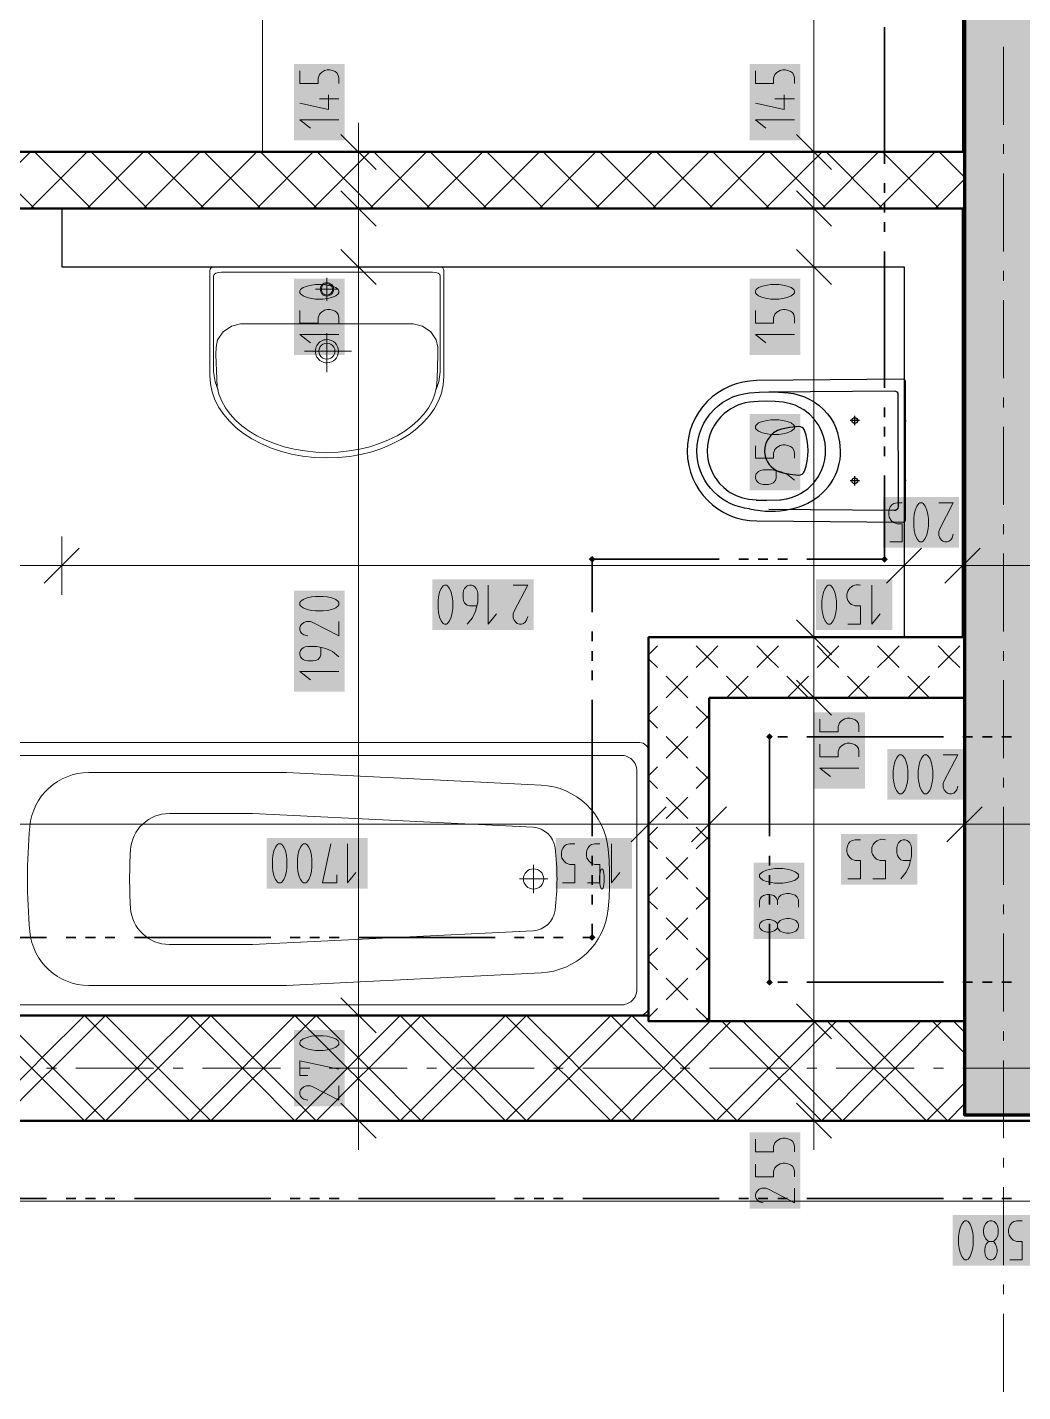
# Model space of a CAD drawing. Header units: millimetres. Extents: x 0 to 594, y 0 to 420.
# Drawn here: x 325.2 to 351.37, y 236.57 to 272.45 of the extents above; entities that cross this region are included whole.
import ezdxf

# ---------------------------------------------------------------- set-up
doc = ezdxf.new("R2010")
doc.units = ezdxf.units.MM
doc.header["$LTSCALE"] = 8
for name, color, linetype in [('PDF_Instalacni prizdivka do 1m', 7, 'Continuous'), ('PDF_Koty delkove', 7, 'Continuous'), ('PDF_Kuchyne', 7, 'Continuous'), ('PDF_Osy hlavni', 7, 'Continuous'), ('PDF_Pozarni useky', 7, 'Continuous'), ('PDF_Pricky CP', 7, 'Continuous'), ('PDF_Pricky zdene', 7, 'Continuous'), ('PDF_Sanita', 7, 'Continuous'), ('PDF_Steny akusticke', 7, 'Continuous'), ('PDF_Steny obvodove nosne', 7, 'Continuous')]:
    doc.layers.add(name, color=color, linetype=linetype)

msp = doc.modelspace()

# ---------------------------------------------------------------- linework, layer by layer
at = {"layer": 'PDF_Instalacni prizdivka do 1m', "lineweight": 25}
msp.add_lwpolyline([(349.786, 267.685), (326.109, 267.685), (326.109, 266.147), (348.249, 266.147), (348.249, 256.41), (349.786, 256.41), (349.786, 267.684)], close=True, dxfattribs=at)
at = {"layer": 'PDF_Koty delkove', "lineweight": 18}
for points in [[(345.88, 243.7), (345.88, 244.028), (345.88, 246.313), (345.88, 254.821), (345.88, 256.41), (345.88, 266.147), (345.88, 267.685), (345.88, 269.171), (345.88, 330.055), (345.88, 333.95)], [(332.37, 271.303), (332.37, 270.974), (332.848, 270.974), (332.848, 271.111), (332.882, 271.206), (332.934, 271.261), (333.019, 271.316), (333.086, 271.33), (333.155, 271.33), (333.224, 271.316), (333.291, 271.289), (333.343, 271.248), (333.378, 271.193), (333.395, 271.111), (333.395, 270.974)], [(344.342, 271.303), (344.342, 270.974), (344.82, 270.974), (344.82, 271.111), (344.855, 271.206), (344.906, 271.261), (344.991, 271.316), (345.059, 271.33), (345.128, 271.33), (345.196, 271.316), (345.264, 271.289), (345.315, 271.248), (345.35, 271.193), (345.367, 271.111)], [(345.367, 271.111), (345.367, 270.974)], [(333.121, 270.673), (333.121, 270.289), (332.37, 270.454)], [(333.395, 270.563), (332.882, 270.563)], [(345.094, 270.673), (345.094, 270.289), (344.342, 270.454)], [(345.367, 270.563), (344.855, 270.563)], [(333.395, 270.016), (332.37, 270.016), (332.643, 269.797)], [(333.907, 269.171), (333.907, 269.94)], [(345.367, 270.016), (344.342, 270.016), (344.615, 269.797)], [(334.369, 268.71), (333.446, 269.632)], [(346.341, 268.71), (345.419, 269.632)], [(334.676, 269.171), (333.907, 269.171), (333.139, 269.171)], [(333.907, 243.7), (333.907, 246.467), (333.907, 266.147), (333.907, 267.685), (333.907, 269.171)], [(346.649, 269.171), (345.88, 269.171), (345.111, 269.171)], [(334.369, 267.223), (333.446, 268.146)], [(346.341, 267.223), (345.419, 268.146)], [(334.676, 267.685), (333.907, 267.685), (333.139, 267.685)], [(346.649, 267.685), (345.88, 267.685), (345.111, 267.685)], [(334.369, 265.686), (333.446, 266.608)], [(346.341, 265.686), (345.419, 266.608)], [(334.676, 266.147), (333.907, 266.147), (333.139, 266.147)], [(346.649, 266.147), (345.88, 266.147), (345.111, 266.147)], [(332.984, 265.686), (332.779, 265.686), (332.677, 265.672), (332.558, 265.645), (332.455, 265.604), (332.386, 265.55), (332.37, 265.522), (332.37, 265.468), (332.386, 265.44), (332.455, 265.385), (332.558, 265.344), (332.677, 265.316), (332.779, 265.303), (332.984, 265.303), (333.086, 265.316), (333.206, 265.344), (333.309, 265.385), (333.378, 265.44)], [(333.378, 265.44), (333.395, 265.468), (333.395, 265.522), (333.378, 265.55), (333.309, 265.604), (333.206, 265.645), (333.086, 265.672), (332.984, 265.686)], [(332.37, 265.002), (332.37, 264.673), (332.848, 264.673), (332.848, 264.811), (332.882, 264.906), (332.934, 264.961), (333.019, 265.015), (333.086, 265.029), (333.155, 265.029), (333.224, 265.015), (333.291, 264.988), (333.343, 264.947), (333.378, 264.893), (333.395, 264.811), (333.395, 264.673)], [(344.342, 265.002), (344.342, 264.673), (344.82, 264.673), (344.82, 264.811), (344.855, 264.906), (344.906, 264.961), (344.991, 265.015)], [(344.991, 265.015), (345.059, 265.029), (345.128, 265.029), (345.196, 265.015), (345.264, 264.988), (345.315, 264.947), (345.35, 264.893), (345.367, 264.811), (345.367, 264.673)], [(333.395, 264.372), (332.37, 264.372), (332.643, 264.154)], [(345.367, 264.372), (344.342, 264.372), (344.615, 264.154)], [(344.342, 261.443), (344.342, 261.115), (344.82, 261.115), (344.82, 261.252), (344.855, 261.347), (344.906, 261.402), (344.991, 261.456), (345.059, 261.47), (345.128, 261.47), (345.196, 261.456), (345.264, 261.429), (345.315, 261.388), (345.35, 261.334), (345.367, 261.252), (345.367, 261.115)], [(345.367, 260.54), (345.196, 260.677), (345.025, 260.759), (344.786, 260.813), (344.546, 260.813), (344.479, 260.799), (344.427, 260.772), (344.394, 260.745), (344.359, 260.704), (344.342, 260.649), (344.342, 260.595), (344.359, 260.54), (344.394, 260.499), (344.427, 260.472), (344.479, 260.444), (344.546, 260.43), (344.684, 260.43), (344.751, 260.444)], [(344.751, 260.444), (344.82, 260.472), (344.871, 260.54), (344.889, 260.595), (344.889, 260.786)], [(347.874, 258.918), (348.203, 258.918), (348.203, 259.396), (348.065, 259.396), (347.97, 259.431), (347.915, 259.482), (347.861, 259.567), (347.847, 259.635), (347.847, 259.703), (347.861, 259.772), (347.888, 259.84), (347.929, 259.891), (347.983, 259.926), (348.065, 259.943), (348.203, 259.943)], [(349.161, 259.943), (349.545, 259.943), (349.188, 259.26), (349.161, 259.191), (349.161, 259.088), (349.188, 259.021), (349.229, 258.969), (349.27, 258.935)], [(326.109, 259.061), (326.109, 258.293), (326.109, 257.524)], [(348.249, 259.061), (348.249, 258.293), (348.249, 257.524)], [(349.27, 258.935), (349.325, 258.918), (349.38, 258.918), (349.435, 258.935), (349.476, 258.969), (349.517, 259.021), (349.545, 259.122)], [(349.786, 259.061), (349.786, 258.293), (349.786, 257.524)], [(326.57, 258.754), (325.648, 257.831)], [(348.71, 258.754), (347.787, 257.831)], [(350.247, 258.754), (349.325, 257.831)], [(388.07, 258.293), (386.942, 258.293), (382.066, 258.293), (375.616, 258.293), (353.579, 258.293), (351.887, 258.293), (349.786, 258.293), (348.249, 258.293), (326.109, 258.293), (314.783, 258.293), (313.655, 258.293)], [(336.823, 257.233), (336.768, 257.25), (336.726, 257.284), (336.699, 257.319), (336.672, 257.369), (336.658, 257.438), (336.658, 257.574), (336.672, 257.643), (336.699, 257.694), (336.726, 257.728), (336.768, 257.763), (336.823, 257.78), (336.877, 257.78), (336.932, 257.763), (336.973, 257.728), (337, 257.694), (337.028, 257.643), (337.042, 257.574), (337.042, 257.335), (336.987, 257.096), (336.905, 256.925), (336.768, 256.755)], [(337.315, 257.78), (337.315, 256.755), (337.534, 257.028)], [(337.972, 257.78), (338.356, 257.78), (338, 257.096), (337.972, 257.028), (337.972, 256.925), (338, 256.858), (338.041, 256.806), (338.082, 256.772), (338.137, 256.755), (338.191, 256.755), (338.246, 256.772), (338.287, 256.806), (338.328, 256.858), (338.356, 256.959)], [(347.404, 257.78), (347.404, 256.755), (347.622, 257.028)], [(332.984, 257.485), (332.779, 257.485), (332.677, 257.471), (332.558, 257.444), (332.455, 257.402), (332.386, 257.348), (332.37, 257.32), (332.37, 257.266)], [(332.37, 257.266), (332.386, 257.238), (332.455, 257.184), (332.558, 257.143), (332.677, 257.115), (332.779, 257.101), (332.984, 257.101), (333.086, 257.115), (333.206, 257.143), (333.309, 257.184), (333.378, 257.238), (333.395, 257.266), (333.395, 257.32), (333.378, 257.348), (333.309, 257.402), (333.206, 257.444), (333.086, 257.471), (332.984, 257.485)], [(337.014, 257.233), (336.823, 257.233)], [(346.341, 255.948), (345.419, 256.871)], [(333.395, 256.828), (333.395, 256.444), (332.711, 256.8), (332.643, 256.828), (332.54, 256.828), (332.472, 256.8), (332.421, 256.759), (332.386, 256.718), (332.37, 256.663), (332.37, 256.609), (332.386, 256.554), (332.421, 256.513), (332.472, 256.472), (332.574, 256.444)], [(333.395, 255.897), (333.224, 256.034), (333.053, 256.116), (332.814, 256.171), (332.574, 256.171), (332.506, 256.157), (332.455, 256.129), (332.421, 256.102), (332.386, 256.061), (332.37, 256.006), (332.37, 255.952), (332.386, 255.897), (332.421, 255.856), (332.455, 255.829), (332.506, 255.801), (332.574, 255.787), (332.711, 255.787), (332.779, 255.801), (332.848, 255.829), (332.899, 255.897), (332.916, 255.952), (332.916, 256.143)], [(346.649, 256.41), (345.88, 256.41), (345.111, 256.41)], [(333.395, 255.513), (332.37, 255.513), (332.643, 255.295)], [(346.341, 254.36), (345.419, 255.282)], [(346.649, 254.821), (345.88, 254.821), (345.111, 254.821)], [(346.04, 254.253), (346.04, 253.925), (346.518, 253.925), (346.518, 254.062), (346.553, 254.157), (346.604, 254.212), (346.689, 254.266), (346.757, 254.28), (346.825, 254.28), (346.894, 254.266), (346.962, 254.239), (347.013, 254.198), (347.048, 254.144), (347.065, 254.062), (347.065, 253.925)], [(346.04, 253.596), (346.04, 253.268), (346.518, 253.268), (346.518, 253.405), (346.553, 253.5), (346.604, 253.555), (346.689, 253.609), (346.757, 253.623), (346.825, 253.623), (346.894, 253.609), (346.962, 253.582), (347.013, 253.541), (347.048, 253.487), (347.065, 253.405), (347.065, 253.268)], [(347.966, 252.909), (347.966, 252.704), (347.98, 252.602), (348.007, 252.482), (348.048, 252.38), (348.103, 252.311), (348.131, 252.295), (348.185, 252.295), (348.213, 252.311), (348.267, 252.38), (348.308, 252.482), (348.336, 252.602), (348.35, 252.704), (348.35, 252.909), (348.336, 253.011), (348.308, 253.131), (348.267, 253.234), (348.213, 253.302), (348.185, 253.32), (348.131, 253.32), (348.103, 253.302), (348.048, 253.234), (348.007, 253.131), (347.98, 253.011), (347.966, 252.909)], [(349.28, 253.32), (349.664, 253.32), (349.307, 252.636), (349.28, 252.567), (349.28, 252.465), (349.307, 252.397), (349.349, 252.346), (349.39, 252.311), (349.445, 252.295), (349.499, 252.295), (349.554, 252.311), (349.595, 252.346), (349.636, 252.397), (349.664, 252.499)], [(347.065, 252.966), (346.04, 252.966), (346.313, 252.748)], [(341.535, 252.262), (341.535, 251.494), (341.535, 250.725)], [(343.124, 252.262), (343.124, 251.494), (343.124, 250.725)], [(349.837, 252.262), (349.837, 251.494), (349.837, 250.725)], [(341.996, 251.955), (341.074, 251.032)], [(343.585, 251.955), (342.662, 251.032)], [(350.299, 251.955), (349.376, 251.032)], [(386.942, 251.494), (382.215, 251.494), (377.615, 251.494), (377.04, 251.494), (360.19, 251.494), (358.601, 251.494), (351.887, 251.494), (349.837, 251.494), (343.124, 251.494), (341.535, 251.494), (324.11, 251.494), (314.783, 251.494)], [(331.645, 250.57), (331.645, 250.365), (331.659, 250.264), (331.686, 250.144), (331.727, 250.041), (331.781, 249.973), (331.809, 249.956), (331.864, 249.956), (331.891, 249.973), (331.946, 250.041), (331.987, 250.144), (332.015, 250.264), (332.029, 250.365), (332.029, 250.57), (332.015, 250.673), (331.987, 250.793), (331.946, 250.895), (331.891, 250.964), (331.864, 250.981)], [(331.864, 250.981), (331.809, 250.981), (331.781, 250.964), (331.727, 250.895), (331.686, 250.793), (331.659, 250.673), (331.645, 250.57)], [(333.343, 250.16), (333.343, 249.956), (332.959, 249.956), (333.178, 250.981)], [(333.616, 250.981), (333.616, 249.956), (333.835, 250.229)], [(339.271, 249.956), (339.599, 249.956), (339.599, 250.434), (339.462, 250.434), (339.367, 250.469), (339.312, 250.52), (339.258, 250.605), (339.244, 250.673), (339.244, 250.741), (339.258, 250.81), (339.285, 250.878), (339.326, 250.929)], [(339.326, 250.929), (339.38, 250.964), (339.462, 250.981), (339.599, 250.981)], [(339.928, 249.956), (340.256, 249.956), (340.256, 250.434), (340.119, 250.434), (340.024, 250.469), (339.969, 250.52), (339.915, 250.605), (339.901, 250.673), (339.901, 250.741), (339.915, 250.81), (339.942, 250.878), (339.983, 250.929), (340.037, 250.964), (340.119, 250.981), (340.256, 250.981)], [(340.558, 250.981), (340.558, 249.956), (340.776, 250.229)], [(346.773, 250.062), (347.101, 250.062), (347.101, 250.54), (346.964, 250.54), (346.869, 250.575), (346.814, 250.626), (346.76, 250.711), (346.746, 250.779), (346.746, 250.847), (346.76, 250.916), (346.787, 250.984), (346.828, 251.035), (346.882, 251.07), (346.964, 251.087), (347.101, 251.087)], [(348.415, 250.54), (348.224, 250.54), (348.169, 250.557), (348.128, 250.591), (348.101, 250.626), (348.074, 250.676), (348.06, 250.745), (348.06, 250.881), (348.074, 250.95), (348.101, 251.001), (348.128, 251.035), (348.169, 251.07), (348.224, 251.087), (348.278, 251.087), (348.333, 251.07), (348.374, 251.035), (348.401, 251.001), (348.429, 250.95), (348.443, 250.881), (348.443, 250.642), (348.388, 250.404), (348.306, 250.232), (348.169, 250.062)], [(345.062, 250.329), (344.857, 250.329), (344.756, 250.315), (344.636, 250.287), (344.534, 250.246), (344.465, 250.192), (344.448, 250.164), (344.448, 250.11), (344.465, 250.082), (344.534, 250.028), (344.636, 249.987), (344.756, 249.959), (344.857, 249.945), (345.062, 249.945), (345.165, 249.959), (345.285, 249.987), (345.387, 250.028), (345.456, 250.082), (345.473, 250.11), (345.473, 250.164), (345.456, 250.192), (345.387, 250.246)], [(345.387, 250.246), (345.285, 250.287), (345.165, 250.315), (345.062, 250.329)], [(344.448, 249.316), (344.448, 249.48), (344.465, 249.535), (344.5, 249.589), (344.551, 249.617), (344.652, 249.644), (344.721, 249.644), (344.824, 249.617), (344.892, 249.562), (344.926, 249.48), (344.926, 249.371)], [(345.473, 249.316), (345.473, 249.507), (345.439, 249.575), (345.387, 249.63), (345.302, 249.658), (345.234, 249.671), (345.165, 249.671), (345.08, 249.658), (345.012, 249.63), (344.961, 249.575), (344.926, 249.48)], [(344.448, 248.85), (344.465, 248.891), (344.516, 248.946), (344.585, 248.973), (344.652, 248.987), (344.721, 248.987), (344.79, 248.973), (344.857, 248.946), (344.909, 248.905), (344.926, 248.878)], [(344.926, 248.768), (344.909, 248.741), (344.857, 248.7), (344.79, 248.673), (344.721, 248.659), (344.652, 248.659), (344.585, 248.673), (344.516, 248.7), (344.465, 248.755), (344.448, 248.796), (344.448, 248.85)], [(334.369, 246.006), (333.446, 246.928)], [(334.676, 246.467), (333.907, 246.467), (333.139, 246.467)], [(346.341, 245.852), (345.419, 246.775)], [(346.649, 246.313), (345.88, 246.313), (345.111, 246.313)], [(332.984, 245.932), (332.779, 245.932), (332.677, 245.918), (332.558, 245.891), (332.455, 245.85), (332.386, 245.796), (332.37, 245.768), (332.37, 245.714), (332.386, 245.686), (332.455, 245.632), (332.558, 245.591), (332.677, 245.563), (332.779, 245.549), (332.984, 245.549), (333.086, 245.563), (333.206, 245.591), (333.309, 245.632), (333.378, 245.686)], [(333.378, 245.686), (333.395, 245.714), (333.395, 245.768), (333.378, 245.796), (333.309, 245.85), (333.206, 245.891), (333.086, 245.918), (332.984, 245.932)], [(332.574, 244.892), (332.37, 244.892), (332.37, 245.275), (333.395, 245.057)], [(333.395, 244.618), (333.395, 244.235), (332.711, 244.591), (332.643, 244.618), (332.54, 244.618), (332.472, 244.591), (332.421, 244.55), (332.386, 244.509), (332.37, 244.454), (332.37, 244.4), (332.386, 244.345), (332.421, 244.304), (332.472, 244.263), (332.574, 244.235)], [(334.369, 243.239), (333.446, 244.161)], [(346.341, 243.239), (345.419, 244.161)], [(334.676, 243.7), (333.907, 243.7), (333.139, 243.7)], [(333.907, 243.7), (333.907, 242.931)], [(346.649, 243.7), (345.88, 243.7), (345.111, 243.7)], [(345.88, 243.7), (345.88, 242.931)], [(344.342, 243.212), (344.342, 242.883), (344.82, 242.883), (344.82, 243.02), (344.855, 243.116), (344.906, 243.171), (344.991, 243.225), (345.059, 243.239), (345.128, 243.239), (345.196, 243.225), (345.264, 243.198), (345.315, 243.157), (345.35, 243.102), (345.367, 243.02), (345.367, 242.883)], [(344.342, 242.555), (344.342, 242.226), (344.82, 242.226), (344.82, 242.363), (344.855, 242.459), (344.906, 242.514), (344.991, 242.568), (345.059, 242.582), (345.128, 242.582)], [(345.128, 242.582), (345.196, 242.568), (345.264, 242.541), (345.315, 242.5), (345.35, 242.445), (345.367, 242.363), (345.367, 242.226)], [(345.367, 241.925), (345.367, 241.541), (344.684, 241.898), (344.615, 241.925), (344.513, 241.925), (344.445, 241.898), (344.394, 241.857), (344.359, 241.815), (344.342, 241.76), (344.342, 241.706), (344.359, 241.651), (344.394, 241.61), (344.445, 241.569), (344.546, 241.541)], [(544.944, 241.581), (527.533, 241.581), (514.611, 241.581), (510.402, 241.581), (501.792, 241.581), (487.237, 241.581), (481.087, 241.581), (476.182, 241.581), (471.637, 241.581), (470.838, 241.581), (469.351, 241.581), (434.86, 241.581), (428.813, 241.581), (416.513, 241.581), (405.084, 241.581), (397.192, 241.581), (389.71, 241.581), (312.015, 241.581), (304.533, 241.581), (297.307, 241.581), (294.693, 241.581), (286.493, 241.581), (285.314, 241.581)], [(349.685, 240.658), (349.685, 240.453), (349.699, 240.351), (349.726, 240.231), (349.767, 240.129), (349.821, 240.06), (349.849, 240.044), (349.903, 240.044), (349.931, 240.06), (349.985, 240.129), (350.027, 240.231), (350.054, 240.351), (350.068, 240.453), (350.068, 240.658), (350.054, 240.76), (350.027, 240.88), (349.985, 240.983), (349.931, 241.051), (349.903, 241.069), (349.849, 241.069)], [(349.849, 241.069), (349.821, 241.051), (349.767, 240.983), (349.726, 240.88), (349.699, 240.76), (349.685, 240.658)], [(350.67, 240.59), (350.712, 240.675), (350.725, 240.76), (350.725, 240.829), (350.712, 240.914), (350.67, 241), (350.615, 241.051), (350.56, 241.069), (350.506, 241.069), (350.451, 241.051), (350.396, 241), (350.356, 240.914), (350.342, 240.829)], [(350.342, 240.829), (350.342, 240.76), (350.356, 240.675), (350.396, 240.59), (350.451, 240.539), (350.478, 240.522), (350.588, 240.522), (350.615, 240.539), (350.67, 240.59)], [(351.026, 240.044), (351.355, 240.044), (351.355, 240.522), (351.217, 240.522), (351.122, 240.556), (351.067, 240.608), (351.013, 240.693), (350.999, 240.76), (350.999, 240.829), (351.013, 240.898), (351.04, 240.965), (351.081, 241.017), (351.135, 241.051), (351.217, 241.069), (351.355, 241.069)], [(350.588, 240.522), (350.615, 240.504), (350.657, 240.453), (350.684, 240.385), (350.698, 240.317), (350.698, 240.248), (350.684, 240.18), (350.657, 240.112), (350.601, 240.06), (350.56, 240.044), (350.506, 240.044), (350.465, 240.06), (350.41, 240.112), (350.383, 240.18), (350.369, 240.248), (350.369, 240.317), (350.383, 240.385), (350.41, 240.453), (350.451, 240.504), (350.478, 240.522)]]:
    msp.add_lwpolyline(points, dxfattribs=at)
for points in [[(344.956, 265.686), (344.751, 265.686), (344.65, 265.672), (344.53, 265.645), (344.427, 265.604), (344.359, 265.55), (344.342, 265.522), (344.342, 265.468), (344.359, 265.44), (344.427, 265.385), (344.53, 265.344), (344.65, 265.316), (344.751, 265.303), (344.956, 265.303), (345.059, 265.316), (345.179, 265.344), (345.281, 265.385), (345.35, 265.44), (345.367, 265.468), (345.367, 265.522), (345.35, 265.55), (345.281, 265.604), (345.179, 265.645), (345.059, 265.672)], [(344.956, 262.127), (344.751, 262.127), (344.65, 262.113), (344.53, 262.086), (344.427, 262.045), (344.359, 261.991), (344.342, 261.963), (344.342, 261.909), (344.359, 261.881), (344.427, 261.827), (344.53, 261.786), (344.65, 261.758), (344.751, 261.744), (344.956, 261.744), (345.059, 261.758), (345.179, 261.786), (345.281, 261.827), (345.35, 261.881), (345.367, 261.909), (345.367, 261.963), (345.35, 261.991), (345.281, 262.045), (345.179, 262.086), (345.059, 262.113)], [(348.504, 259.532), (348.504, 259.327), (348.518, 259.226), (348.545, 259.106), (348.586, 259.003), (348.64, 258.935), (348.668, 258.918), (348.722, 258.918), (348.75, 258.935), (348.805, 259.003), (348.846, 259.106), (348.874, 259.226), (348.888, 259.327), (348.888, 259.532), (348.874, 259.635), (348.846, 259.755), (348.805, 259.857), (348.75, 259.926), (348.722, 259.943), (348.668, 259.943), (348.64, 259.926), (348.586, 259.857), (348.545, 259.755), (348.518, 259.635)], [(336.001, 257.369), (336.001, 257.164), (336.015, 257.063), (336.042, 256.943), (336.083, 256.84), (336.138, 256.772), (336.166, 256.755), (336.22, 256.755), (336.248, 256.772), (336.302, 256.84), (336.343, 256.943), (336.371, 257.063), (336.385, 257.164), (336.385, 257.369), (336.371, 257.472), (336.343, 257.592), (336.302, 257.694), (336.248, 257.763), (336.22, 257.78), (336.166, 257.78), (336.138, 257.763), (336.083, 257.694), (336.042, 257.592), (336.015, 257.472)], [(346.09, 257.369), (346.09, 257.164), (346.104, 257.063), (346.131, 256.943), (346.172, 256.84), (346.226, 256.772), (346.254, 256.755), (346.308, 256.755), (346.336, 256.772), (346.39, 256.84), (346.431, 256.943), (346.459, 257.063), (346.473, 257.164), (346.473, 257.369), (346.459, 257.472), (346.431, 257.592), (346.39, 257.694), (346.336, 257.763), (346.308, 257.78), (346.254, 257.78), (346.226, 257.763), (346.172, 257.694), (346.131, 257.592), (346.104, 257.472)], [(348.623, 252.909), (348.623, 252.704), (348.637, 252.602), (348.664, 252.482), (348.705, 252.38), (348.76, 252.311), (348.788, 252.295), (348.842, 252.295), (348.87, 252.311), (348.924, 252.38), (348.965, 252.482), (348.993, 252.602), (349.007, 252.704), (349.007, 252.909), (348.993, 253.011), (348.965, 253.131), (348.924, 253.234), (348.87, 253.302), (348.842, 253.32), (348.788, 253.32), (348.76, 253.302), (348.705, 253.234), (348.664, 253.131), (348.637, 253.011)], [(332.302, 250.57), (332.302, 250.365), (332.316, 250.264), (332.343, 250.144), (332.384, 250.041), (332.438, 249.973), (332.466, 249.956), (332.521, 249.956), (332.548, 249.973), (332.603, 250.041), (332.644, 250.144), (332.672, 250.264), (332.686, 250.365), (332.686, 250.57), (332.672, 250.673), (332.644, 250.793), (332.603, 250.895), (332.548, 250.964), (332.521, 250.981), (332.466, 250.981), (332.438, 250.964), (332.384, 250.895), (332.343, 250.793), (332.316, 250.673)], [(345.234, 249.014), (345.165, 249.014), (345.08, 249), (344.995, 248.96), (344.944, 248.905), (344.926, 248.878), (344.926, 248.768), (344.944, 248.741), (344.995, 248.686), (345.08, 248.645), (345.165, 248.631), (345.234, 248.631), (345.319, 248.645), (345.405, 248.686), (345.456, 248.741), (345.473, 248.796), (345.473, 248.85), (345.456, 248.905), (345.405, 248.96), (345.319, 249)]]:
    msp.add_lwpolyline(points, close=True, dxfattribs=at)
for points in [[(346.774, 256.755), (347.102, 256.755), (347.102, 257.233), (346.965, 257.233), (346.87, 257.268, -0.843876), (347.102, 257.78)], [(347.43, 250.062), (347.758, 250.062), (347.758, 250.54), (347.621, 250.54), (347.526, 250.575), (347.471, 250.626, -0.753181), (347.758, 251.087)]]:
    msp.add_lwpolyline(points, format="xyb", dxfattribs=at)
at = {"layer": 'PDF_Koty delkove', "color": 7, "lineweight": 18, "true_color": 0xffffff, "transparency": 33554559}
for points in [[(333.549, 269.478), (333.549, 271.483), (332.216, 269.478), (332.216, 271.483)], [(345.521, 269.478), (345.521, 271.483), (344.189, 269.478), (344.189, 271.483)], [(333.549, 263.835), (333.549, 265.84), (332.216, 263.835), (332.216, 265.84)], [(345.521, 263.835), (345.521, 265.84), (344.189, 263.835), (344.189, 265.84)], [(345.521, 260.276), (345.521, 262.281), (344.189, 260.276), (344.189, 262.281)], [(349.698, 260.097), (347.694, 260.097), (349.698, 258.765), (347.694, 258.765)], [(333.549, 254.976), (333.549, 257.638), (332.216, 254.976), (332.216, 257.638)], [(338.51, 257.934), (335.848, 257.934), (338.51, 256.601), (335.848, 256.601)], [(347.941, 257.934), (345.936, 257.934), (347.941, 256.601), (345.936, 256.601)], [(347.219, 252.429), (347.219, 254.434), (345.886, 252.429), (345.886, 254.434)], [(349.818, 253.474), (347.813, 253.474), (349.818, 252.141), (347.813, 252.141)], [(334.153, 251.135), (331.492, 251.135), (334.153, 249.802), (331.492, 249.802)], [(341.095, 251.135), (339.09, 251.135), (341.095, 249.802), (339.09, 249.802)], [(348.597, 251.241), (346.592, 251.241), (348.597, 249.909), (346.592, 249.909)], [(345.627, 248.477), (345.627, 250.482), (344.295, 248.477), (344.295, 250.482)], [(333.549, 244.081), (333.549, 246.086), (332.216, 244.081), (332.216, 246.086)], [(345.521, 241.387), (345.521, 243.392), (344.189, 241.387), (344.189, 243.392)], [(352.193, 241.223), (349.531, 241.223), (352.193, 239.89), (349.531, 239.89)]]:
    msp.add_solid(points, dxfattribs=at)
at = {"layer": 'PDF_Kuchyne', "lineweight": 13}
msp.add_lwpolyline([(349.786, 293.771), (337.486, 293.771), (337.486, 287.621), (343.636, 287.621), (343.636, 275.321), (331.388, 275.321), (331.388, 269.171), (349.786, 269.171), (349.786, 275.321)], dxfattribs=at)
at = {"layer": 'PDF_Osy hlavni', "lineweight": 18}
for points in [[(350.862, 269.886), (350.862, 271.936)], [(350.862, 269.117), (350.862, 269.373)], [(350.862, 266.555), (350.862, 268.605)], [(350.862, 265.786), (350.862, 266.042)], [(350.862, 263.223), (350.862, 265.273)], [(350.862, 262.455), (350.862, 262.711)], [(350.862, 259.892), (350.862, 261.942)], [(350.862, 259.123), (350.862, 259.38)], [(350.862, 256.561), (350.862, 258.611)], [(350.862, 255.792), (350.862, 256.048)], [(350.862, 253.23), (350.862, 255.28)], [(350.862, 252.461), (350.862, 252.717)], [(350.862, 249.899), (350.862, 251.949)], [(350.862, 249.13), (350.862, 249.386)], [(350.862, 246.567), (350.862, 248.617)], [(350.862, 245.799), (350.862, 246.055)], [(325.966, 245.083), (325.71, 245.083)], [(328.529, 245.083), (326.479, 245.083)], [(329.297, 245.083), (329.041, 245.083)], [(331.86, 245.083), (329.81, 245.083)], [(332.628, 245.083), (332.372, 245.083)], [(335.191, 245.083), (333.141, 245.083)], [(335.96, 245.083), (335.703, 245.083)], [(338.522, 245.083), (336.472, 245.083)], [(339.291, 245.083), (339.035, 245.083)], [(341.853, 245.083), (339.803, 245.083)], [(342.622, 245.083), (342.366, 245.083)], [(345.185, 245.083), (343.135, 245.083)], [(345.953, 245.083), (345.697, 245.083)], [(348.516, 245.083), (346.466, 245.083)], [(349.285, 245.083), (349.028, 245.083)], [(351.847, 245.083), (349.797, 245.083)], [(350.862, 243.236), (350.862, 245.286)], [(350.862, 242.467), (350.862, 242.724)], [(350.862, 239.905), (350.862, 241.955)], [(350.862, 239.136), (350.862, 239.392)], [(350.862, 236.574), (350.862, 238.624)]]:
    msp.add_lwpolyline(points, dxfattribs=at)
at = {"layer": 'PDF_Pozarni useky', "lineweight": 35}
for points in [[(347.736, 268.861), (347.736, 272.448)], [(347.736, 268.092), (347.736, 268.348)], [(347.736, 267.58), (347.736, 267.836)], [(347.736, 267.067), (347.736, 267.323)], [(347.736, 262.967), (347.736, 266.555)], [(347.736, 262.198), (347.736, 262.455)], [(347.736, 261.686), (347.736, 261.942)], [(347.736, 261.173), (347.736, 261.43)], [(345.697, 258.46), (347.736, 258.46), (347.736, 260.661)], [(343.391, 258.46), (340.049, 258.46)], [(340.049, 257.073), (340.049, 258.46)], [(344.16, 258.46), (343.903, 258.46)], [(344.672, 258.46), (344.416, 258.46)], [(345.185, 258.46), (344.928, 258.46)], [(340.049, 256.305), (340.049, 256.561)], [(340.049, 255.792), (340.049, 256.048)], [(340.049, 255.28), (340.049, 255.536)], [(340.049, 251.18), (340.049, 254.767)], [(344.712, 251.18), (344.712, 253.796)], [(345.185, 253.796), (344.928, 253.796)], [(349.285, 253.796), (345.697, 253.796)], [(350.053, 253.796), (349.797, 253.796)], [(350.566, 253.796), (350.31, 253.796)], [(351.078, 253.796), (350.822, 253.796)], [(340.049, 250.411), (340.049, 250.667)], [(344.712, 250.411), (344.712, 250.667)], [(340.049, 249.899), (340.049, 250.155)], [(344.712, 249.899), (344.712, 250.155)], [(340.049, 249.386), (340.049, 249.642)], [(344.712, 249.386), (344.712, 249.642)], [(339.803, 248.517), (340.049, 248.517), (340.049, 248.874)], [(344.712, 247.338), (344.712, 248.874)], [(325.71, 248.517), (322.122, 248.517)], [(326.479, 248.517), (326.222, 248.517)], [(326.991, 248.517), (326.735, 248.517)], [(327.504, 248.517), (327.247, 248.517)], [(331.603, 248.517), (328.016, 248.517)], [(332.372, 248.517), (332.116, 248.517)], [(332.885, 248.517), (332.628, 248.517)], [(333.397, 248.517), (333.141, 248.517)], [(337.497, 248.517), (333.91, 248.517)], [(338.266, 248.517), (338.01, 248.517)], [(338.778, 248.517), (338.522, 248.517)], [(339.291, 248.517), (339.035, 248.517)], [(345.185, 247.338), (344.928, 247.338)], [(349.285, 247.338), (345.697, 247.338)], [(350.053, 247.338), (349.797, 247.338)], [(350.566, 247.338), (350.31, 247.338)], [(351.078, 247.338), (350.822, 247.338)], [(325.71, 241.65), (322.122, 241.65)], [(326.479, 241.65), (326.222, 241.65)], [(326.991, 241.65), (326.735, 241.65)], [(327.504, 241.65), (327.247, 241.65)], [(331.604, 241.65), (328.016, 241.65)], [(332.372, 241.65), (332.116, 241.65)], [(332.885, 241.65), (332.629, 241.65)], [(333.397, 241.65), (333.141, 241.65)], [(337.497, 241.65), (333.91, 241.65)], [(338.266, 241.65), (338.01, 241.65)], [(338.779, 241.65), (338.522, 241.65)], [(339.291, 241.65), (339.035, 241.65)], [(343.391, 241.65), (339.804, 241.65)], [(344.16, 241.65), (343.903, 241.65)], [(344.672, 241.65), (344.416, 241.65)], [(345.185, 241.65), (344.928, 241.65)], [(349.285, 241.65), (345.697, 241.65)], [(350.053, 241.65), (349.797, 241.65)], [(350.566, 241.65), (350.31, 241.65)], [(351.078, 241.65), (350.822, 241.65)]]:
    msp.add_lwpolyline(points, dxfattribs=at)
at = {"layer": 'PDF_Pozarni useky', "lineweight": 35, "transparency": 33554559}
for points in [[(340.138, 258.46), (340.049, 258.37), (340.049, 258.549), (339.959, 258.46)], [(340.049, 258.37), (339.959, 258.46), (340.138, 258.46), (340.049, 258.549)], [(347.736, 258.37), (347.646, 258.46), (347.826, 258.46), (347.736, 258.549)], [(347.826, 258.46), (347.736, 258.37), (347.736, 258.549), (347.646, 258.46)], [(344.802, 253.796), (344.712, 253.706), (344.712, 253.886), (344.623, 253.796)], [(344.712, 253.706), (344.623, 253.796), (344.802, 253.796), (344.712, 253.886)], [(340.049, 248.428), (339.959, 248.517), (340.138, 248.517), (340.049, 248.607)], [(340.138, 248.517), (340.049, 248.428), (340.049, 248.607), (339.959, 248.517)], [(344.802, 247.338), (344.712, 247.249), (344.712, 247.428), (344.623, 247.338)], [(344.712, 247.249), (344.623, 247.338), (344.802, 247.338), (344.712, 247.428)]]:
    msp.add_solid(points, dxfattribs=at)
at = {"layer": 'PDF_Pricky CP', "lineweight": 50}
for points in [[(343.124, 256.41), (341.535, 256.41), (341.535, 246.467), (341.535, 246.313), (343.124, 246.313), (343.124, 254.821)], [(343.124, 254.821), (349.837, 254.821), (349.837, 256.41), (349.786, 256.41), (343.124, 256.41)]]:
    msp.add_lwpolyline(points, dxfattribs=at)
at = {"layer": 'PDF_Pricky CP', "lineweight": 9}
for points in [[(341.535, 255.948), (341.768, 256.182)], [(341.996, 256.41), (341.994, 256.407)], [(342.562, 256.407), (342.56, 256.41)], [(343.124, 255.846), (343.072, 255.897), (342.788, 256.182)], [(343.124, 255.948), (343.357, 256.182)], [(343.585, 256.41), (343.582, 256.407)], [(344.151, 256.407), (344.149, 256.41)], [(344.946, 255.613), (344.661, 255.897), (344.377, 256.182)], [(344.377, 255.613), (344.661, 255.897), (344.946, 256.182)], [(345.174, 256.41), (345.171, 256.407)], [(345.74, 256.407), (345.737, 256.41)], [(346.534, 255.613), (346.25, 255.897), (345.966, 256.182)], [(345.966, 255.613), (346.25, 255.897), (346.534, 256.182)], [(346.762, 256.41), (346.76, 256.407)], [(347.329, 256.407), (347.326, 256.41)], [(348.123, 255.613), (347.839, 255.897), (347.554, 256.182)], [(347.554, 255.613), (347.839, 255.897), (348.123, 256.182)], [(348.351, 256.41), (348.349, 256.407)], [(348.917, 256.407), (348.915, 256.41)], [(349.712, 255.613), (349.427, 255.897), (349.143, 256.182)], [(349.143, 255.613), (349.427, 255.897), (349.712, 256.182)], [(341.768, 255.613), (341.535, 255.846)], [(343.072, 255.897), (342.788, 255.613)], [(343.072, 255.897), (343.124, 255.948)], [(343.357, 255.613), (343.124, 255.846)], [(342.562, 254.818), (341.994, 255.387)], [(342.562, 255.387), (341.994, 254.818)], [(344.149, 254.821), (343.582, 255.387)], [(344.151, 255.387), (343.585, 254.821)], [(345.737, 254.821), (345.171, 255.387)], [(345.74, 255.387), (345.174, 254.821)], [(347.326, 254.821), (346.76, 255.387)], [(347.329, 255.387), (346.762, 254.821)], [(348.915, 254.821), (348.349, 255.387)], [(348.917, 255.387), (348.351, 254.821)], [(341.535, 254.36), (341.768, 254.593)], [(343.124, 254.257), (343.072, 254.308), (342.788, 254.593)], [(343.072, 254.308), (343.124, 254.36)], [(341.768, 254.024), (341.535, 254.257)], [(343.072, 254.308), (342.788, 254.024)], [(342.562, 253.23), (341.994, 253.798)], [(342.562, 253.798), (341.994, 253.23)], [(341.535, 252.771), (341.768, 253.004)], [(343.124, 252.668), (343.072, 252.72), (342.788, 253.004)], [(341.768, 252.435), (341.535, 252.668)], [(342.788, 252.435), (343.072, 252.72), (343.124, 252.771)], [(342.562, 251.641), (341.994, 252.21)], [(342.562, 252.21), (341.994, 251.641)], [(341.535, 251.182), (341.768, 251.415)], [(343.124, 251.08), (343.072, 251.131), (342.788, 251.415)], [(343.072, 251.131), (342.788, 250.847)], [(343.072, 251.131), (343.124, 251.182)], [(341.768, 250.847), (341.535, 251.08)], [(342.562, 250.052), (341.994, 250.621)], [(342.562, 250.621), (341.994, 250.052)], [(341.535, 249.593), (341.768, 249.827)], [(343.124, 249.491), (343.072, 249.542), (342.788, 249.827)], [(341.768, 249.258), (341.535, 249.491)], [(342.788, 249.258), (343.072, 249.542), (343.124, 249.593)], [(342.562, 248.463), (341.994, 249.032)], [(342.562, 249.032), (341.994, 248.463)], [(341.535, 248.005), (341.768, 248.238)], [(341.768, 247.669), (341.535, 247.902)], [(343.124, 247.902), (343.072, 247.953), (342.788, 248.238)], [(342.788, 247.669), (343.072, 247.953), (343.124, 248.005)], [(342.562, 246.875), (341.994, 247.443)], [(342.562, 247.443), (341.994, 246.875)], [(341.535, 246.416), (341.768, 246.649)], [(343.124, 246.313), (343.072, 246.365), (342.788, 246.649)], [(343.021, 246.313), (343.072, 246.365), (343.124, 246.416)]]:
    msp.add_lwpolyline(points, dxfattribs=at)
at = {"layer": 'PDF_Pricky zdene', "lineweight": 50}
msp.add_lwpolyline([(313.655, 269.171), (313.655, 267.89), (313.655, 267.685), (314.783, 267.685), (349.786, 267.685), (349.837, 267.685), (349.837, 269.171), (349.786, 269.171), (315.141, 269.171)], dxfattribs=at)
at = {"layer": 'PDF_Pricky zdene', "lineweight": 9}
for points in [[(325.289, 269.171), (323.854, 267.736), (323.803, 267.685)], [(325.391, 267.685), (325.34, 267.736), (323.905, 269.171)], [(326.775, 269.171), (325.34, 267.736), (325.289, 267.685)], [(326.878, 267.685), (326.826, 267.736), (325.391, 269.171)], [(328.261, 269.171), (326.826, 267.736), (326.775, 267.685)], [(328.364, 267.685), (328.313, 267.736), (326.878, 269.171)], [(329.748, 269.171), (328.313, 267.736), (328.261, 267.685)], [(329.85, 267.685), (329.799, 267.736), (328.364, 269.171)], [(331.234, 269.171), (329.799, 267.736), (329.748, 267.685)], [(331.336, 267.685), (331.285, 267.736), (329.85, 269.171)], [(332.72, 269.171), (331.285, 267.736), (331.234, 267.685)], [(332.823, 267.685), (332.771, 267.736), (331.336, 269.171)], [(334.206, 269.171), (332.771, 267.736), (332.72, 267.685)], [(334.309, 267.685), (334.258, 267.736), (332.823, 269.171)], [(335.693, 269.171), (334.258, 267.736), (334.206, 267.685)], [(335.795, 267.685), (335.744, 267.736), (334.309, 269.171)], [(337.179, 269.171), (335.744, 267.736), (335.693, 267.685)], [(337.281, 267.685), (337.23, 267.736), (335.795, 269.171)], [(338.665, 269.171), (337.23, 267.736), (337.179, 267.685)], [(338.767, 267.685), (338.716, 267.736), (337.281, 269.171)], [(340.151, 269.171), (338.716, 267.736), (338.665, 267.685)], [(340.254, 267.685), (340.202, 267.736), (338.767, 269.171)], [(341.637, 269.171), (340.202, 267.736), (340.151, 267.685)], [(341.74, 267.685), (341.689, 267.736), (340.254, 269.171)], [(343.124, 269.171), (341.689, 267.736), (341.637, 267.685)], [(343.226, 267.685), (343.175, 267.736), (341.74, 269.171)], [(344.61, 269.171), (343.175, 267.736), (343.124, 267.685)], [(344.712, 267.685), (344.661, 267.736), (343.226, 269.171)], [(346.096, 269.171), (344.661, 267.736), (344.61, 267.685)], [(346.199, 267.685), (346.147, 267.736), (344.712, 269.171)], [(347.582, 269.171), (346.147, 267.736), (346.096, 267.685)], [(347.685, 267.685), (347.634, 267.736), (346.199, 269.171)], [(349.069, 269.171), (347.634, 267.736), (347.582, 267.685)], [(349.12, 267.736), (347.685, 269.171)], [(349.837, 268.505), (349.171, 269.171)], [(349.837, 268.453), (349.12, 267.736), (349.069, 267.685)], [(349.171, 267.685), (349.12, 267.736)]]:
    msp.add_lwpolyline(points, dxfattribs=at)
at = {"layer": 'PDF_Sanita', "lineweight": 13}
for points in [[(330.004, 263.296), (330.004, 266.053, -0.414265), (330.095, 266.147), (330.098, 266.147), (330.118, 266.147), (336.04, 266.147), (336.06, 266.147), (336.063, 266.147), (336.06, 266.147), (336.04, 266.147)], [(336.06, 266.147, -0.414258), (336.154, 266.053), (336.154, 263.285, -0.003389), (336.154, 263.266)], [(324.345, 253.642), (324.346, 253.642), (341.299, 253.642, -0.414233), (341.535, 253.406), (341.535, 246.703, -0.414247), (341.299, 246.467), (324.346, 246.467, -0.414247), (324.11, 246.703), (324.11, 253.406, -0.41423), (324.345, 253.642)], [(339.076, 249.234, -0.36487), (338.496, 248.695), (331.123, 248.331), (328.938, 248.332, -0.396), (327.916, 249.294, -0.031037), (327.916, 250.815, -0.395992), (328.938, 251.777), (331.123, 251.778), (338.496, 251.414, -0.364855), (339.076, 250.875)]]:
    msp.add_lwpolyline(points, format="xyb", dxfattribs=at)
for points in [[(330.099, 265.904), (330.099, 264.398)], [(335.854, 266.012), (330.304, 266.012)], [(333.079, 265.865), (333.079, 265.254)], [(336.059, 265.904), (336.059, 263.393), (336.018, 263.124), (335.939, 262.904)], [(332.774, 265.56), (333.384, 265.56)], [(330.096, 263.386), (330.099, 264.398)], [(335.976, 263.194), (335.997, 263.841), (335.993, 264.039), (335.954, 264.228), (335.81, 264.443), (335.592, 264.59), (335.349, 264.647), (335.095, 264.654), (331.063, 264.654), (330.809, 264.647), (330.566, 264.59), (330.348, 264.443), (330.204, 264.228), (330.164, 264.039), (330.16, 263.841), (330.182, 263.193)], [(333.079, 264.408), (333.079, 263.378)], [(332.487, 263.932), (333.722, 263.932)], [(330.099, 263.393), (330.14, 263.124), (330.219, 262.904)], [(332.823, 253.304), (324.79, 253.302)], [(341.227, 250.024), (341.226, 252.928), (341.217, 252.986), (341.2, 253.042), (341.177, 253.091), (341.148, 253.137), (341.114, 253.177), (341.067, 253.219), (341.018, 253.251), (340.965, 253.276), (340.928, 253.289), (340.888, 253.298), (340.812, 253.304), (332.823, 253.304)], [(338.511, 250.428), (338.511, 249.682)], [(338.138, 250.055), (338.884, 250.055)], [(340.357, 250.209), (340.352, 250.233), (340.346, 250.26), (340.336, 250.288), (340.323, 250.312), (340.307, 250.321), (340.291, 250.312), (340.277, 250.288), (340.268, 250.26), (340.261, 250.233), (340.257, 250.209), (340.254, 250.189), (340.252, 250.172), (340.25, 250.158), (340.249, 250.146), (340.248, 250.135), (340.247, 250.126), (340.246, 250.099), (340.245, 250.07), (340.245, 250.03), (340.247, 249.983), (340.248, 249.974), (340.249, 249.964), (340.25, 249.952), (340.252, 249.937), (340.254, 249.92), (340.257, 249.9), (340.261, 249.877), (340.268, 249.849), (340.277, 249.821), (340.291, 249.798), (340.307, 249.788), (340.323, 249.798), (340.336, 249.821), (340.346, 249.849), (340.352, 249.877), (340.357, 249.9), (340.36, 249.92), (340.362, 249.937), (340.363, 249.952), (340.364, 249.964), (340.365, 249.974), (340.366, 249.983), (340.366, 249.991), (340.368, 250.016), (340.368, 250.043), (340.368, 250.083)], [(340.368, 250.083), (340.365, 250.135), (340.364, 250.146), (340.363, 250.158), (340.362, 250.172), (340.36, 250.189), (340.357, 250.209)], [(324.79, 246.746), (332.823, 246.744), (340.812, 246.744), (340.888, 246.75), (340.928, 246.759), (340.965, 246.772), (341.018, 246.796), (341.067, 246.829), (341.114, 246.87), (341.148, 246.911), (341.177, 246.956), (341.2, 247.006), (341.217, 247.062), (341.226, 247.12), (341.227, 250.024)]]:
    msp.add_lwpolyline(points, dxfattribs=at)
for points in [[(333.079, 265.738, 0.999933), (333.079, 265.381, 0.414174), (333.257, 265.56, 0.414174)], [(333.079, 265.71, 0.999862), (333.079, 265.409, 0.999948)], [(333.079, 264.237, 1.00003), (333.079, 263.626, 0.414191), (333.384, 263.932, 0.414217)], [(333.079, 263.72, 1.000094), (333.079, 264.143, 1.000031)], [(338.707, 252.523), (332.012, 252.853), (326.821, 252.853, 0.387974), (325.269, 251.436, 0.045249), (325.269, 248.674, 0.387973), (326.821, 247.256), (332.012, 247.256), (338.707, 247.587, 0.372026), (340.472, 249.269, 0.048465), (340.472, 250.84, 0.372018)]]:
    msp.add_lwpolyline(points, format="xyb", close=True, dxfattribs=at)
at = {"layer": 'PDF_Sanita', "lineweight": 25}
msp.add_lwpolyline([(344.377, 259.468), (348.236, 259.437), (348.236, 259.437), (348.273, 259.453), (348.288, 259.489), (348.285, 263.143), (348.285, 263.144), (348.27, 263.18), (348.233, 263.194), (344.375, 263.158), (344.193, 263.147), (344.015, 263.119), (343.84, 263.074), (343.671, 263.011), (343.508, 262.932), (343.353, 262.838), (343.209, 262.728), (343.075, 262.605), (342.955, 262.469), (342.848, 262.323), (342.756, 262.167), (342.681, 262.002), (342.621, 261.832), (342.579, 261.656), (342.555, 261.477), (342.548, 261.296, 0.409104)], format="xyb", close=True, dxfattribs=at)
for points in [[(344.188, 259.789), (344.059, 259.807), (343.93, 259.836), (343.805, 259.877), (343.683, 259.928), (343.567, 259.989), (343.455, 260.06), (343.351, 260.14), (343.253, 260.23), (343.164, 260.327), (343.083, 260.431), (343.012, 260.542), (342.951, 260.659), (342.9, 260.781), (342.859, 260.906), (342.83, 261.034), (342.811, 261.166), (342.804, 261.316), (342.811, 261.466), (342.834, 261.614), (342.87, 261.759), (342.921, 261.9), (342.986, 262.036), (343.063, 262.165), (343.153, 262.286), (343.254, 262.397), (343.366, 262.498), (343.487, 262.588), (343.616, 262.665), (343.751, 262.729), (343.893, 262.779), (344.038, 262.815), (344.185, 262.837), (344.44, 262.855), (344.693, 262.861), (344.946, 262.855), (345.2, 262.837), (345.347, 262.816), (345.493, 262.78), (345.634, 262.73), (345.77, 262.666), (345.899, 262.589), (346.02, 262.5), (346.132, 262.399), (346.233, 262.288), (346.323, 262.167), (346.401, 262.039), (346.466, 261.903)], [(343.308, 260.572), (343.346, 260.52), (343.399, 260.457), (343.508, 260.348), (343.629, 260.252), (343.679, 260.219), (343.835, 260.136), (344.001, 260.074), (344.007, 260.072), (344.169, 260.038), (344.359, 260.02), (344.359, 260.019), (344.378, 260.018), (344.646, 260.012), (344.988, 260.025), (345, 260.026), (345.152, 260.047), (345.164, 260.049), (345.317, 260.092), (345.464, 260.152), (345.528, 260.186), (345.718, 260.315), (345.881, 260.475), (346, 260.638), (346.091, 260.817), (346.133, 260.933), (346.169, 261.078), (346.187, 261.227), (346.189, 261.377), (346.172, 261.526), (346.133, 261.693), (346.072, 261.854), (345.99, 262.004), (345.889, 262.143), (345.762, 262.274), (345.617, 262.386), (345.617, 262.386), (345.504, 262.454), (345.384, 262.51), (345.266, 262.552), (345.07, 262.593), (344.862, 262.609), (344.862, 262.609), (344.631, 262.614), (344.418, 262.609), (344.19, 262.592), (344.073, 262.571), (343.959, 262.539), (343.959, 262.539), (343.879, 262.509), (343.879, 262.509), (343.692, 262.415), (343.523, 262.292), (343.426, 262.199), (343.339, 262.096), (343.263, 261.985), (343.199, 261.867), (343.145, 261.735), (343.106, 261.597), (343.082, 261.455), (343.074, 261.312), (343.084, 261.157), (343.112, 261.004), (343.158, 260.856), (343.222, 260.714), (343.222, 260.714), (343.279, 260.616), (343.3, 260.584), (343.308, 260.572)], [(344.693, 262.861), (347.987, 262.892), (348.026, 262.885), (348.06, 262.863), (348.082, 262.83), (348.09, 262.791), (348.09, 262.79), (348.093, 259.842), (348.093, 259.841), (348.085, 259.802), (348.062, 259.769), (348.029, 259.747), (347.989, 259.739), (344.695, 259.766)], [(345.722, 261.177), (345.728, 261.314), (345.722, 261.451), (345.704, 261.588), (345.673, 261.722), (345.631, 261.852), (345.607, 261.895), (345.571, 261.927), (345.526, 261.947), (345.478, 261.952), (345.251, 261.928), (345.027, 261.883), (345.028, 261.883), (344.919, 261.844), (344.821, 261.785), (344.736, 261.707), (344.667, 261.614), (344.618, 261.51), (344.59, 261.398), (344.585, 261.283), (344.602, 261.169), (344.627, 261.094), (344.661, 261.023), (344.705, 260.957), (344.757, 260.898), (344.816, 260.846), (344.882, 260.803), (344.953, 260.768), (345.028, 260.744), (345.027, 260.744), (345.252, 260.699), (345.479, 260.676), (345.527, 260.681), (345.572, 260.701), (345.608, 260.733), (345.631, 260.775)], [(347.076, 262.109), (346.83, 262.109)], [(346.953, 261.986), (346.953, 262.232)], [(348.286, 262.11), (348.286, 262.085)], [(345.631, 260.775), (345.674, 260.906), (345.704, 261.04), (345.722, 261.177)], [(347.077, 260.521), (346.831, 260.521)], [(346.954, 260.398), (346.954, 260.644)], [(348.287, 260.547), (348.287, 260.522)], [(345.364, 260.109), (345.386, 260.117)]]:
    msp.add_lwpolyline(points, dxfattribs=at)
for centre in [(346.953, 262.109), (346.954, 260.521)]:
    msp.add_circle(centre, 0.0769, dxfattribs=at)
at = {"layer": 'PDF_Sanita', "lineweight": 13}
msp.add_circle((338.511, 250.055), 0.267, dxfattribs=at)
at = {"layer": 'PDF_Sanita', "lineweight": 9}
msp.add_arc((332.393, 250.055), 6.734, 353.0014, 6.9986, dxfattribs=at)
at = {"layer": 'PDF_Sanita', "lineweight": 25}
msp.add_ellipse((344.397, 261.609), major_axis=(-2.052, 0.93), ratio=0.799371, start_param=1.822479, end_param=3.813749, dxfattribs=at)
at = {"layer": 'PDF_Sanita', "lineweight": 13}
for points in [[(330.004, 266.053), (330.004, 266.053), (330.004, 266.053), (330.004, 266.053)], [(330.304, 266.012), (330.191, 266.012), (330.099, 265.964), (330.099, 265.904)], [(336.059, 265.904), (336.059, 265.964), (335.967, 266.012), (335.854, 266.012)], [(336.06, 266.147), (336.06, 266.147), (336.06, 266.147), (336.06, 266.147)], [(333.079, 265.409), (333.079, 265.409), (333.079, 265.409), (333.079, 265.409)], [(333.079, 263.72), (333.079, 263.72), (333.079, 263.72), (333.079, 263.72)], [(330.004, 263.296), (329.992, 262.105), (331.359, 261.133), (333.057, 261.125)], [(330.182, 263.193), (330.182, 262.13), (331.479, 261.269), (333.079, 261.269)], [(333.057, 261.125), (334.755, 261.116), (336.142, 262.075), (336.154, 263.266)], [(333.079, 261.269), (334.679, 261.269), (335.976, 262.131), (335.976, 263.194)]]:
    msp.add_open_spline(points, degree=3, dxfattribs=at)
at = {"layer": 'PDF_Steny akusticke', "lineweight": 50}
for points in [[(341.535, 246.313), (341.535, 246.467), (314.783, 246.467), (314.783, 249.03), (313.655, 249.03), (312.015, 249.03)], [(312.015, 246.262), (312.015, 243.7), (341.535, 243.7)], [(359.626, 246.313), (358.601, 246.313), (351.887, 246.313), (351.887, 243.853), (349.837, 243.853), (349.837, 246.313), (341.535, 246.313)], [(341.535, 243.7), (359.626, 243.7)]]:
    msp.add_lwpolyline(points, dxfattribs=at)
at = {"layer": 'PDF_Steny akusticke', "lineweight": 9}
for points in [[(325.32, 245.083), (323.936, 246.467)], [(327.257, 243.7), (325.873, 245.083), (325.596, 245.36), (324.489, 246.467)], [(325.32, 245.083), (325.596, 245.36), (326.703, 246.467)], [(325.596, 244.807), (325.873, 245.083), (327.257, 246.467)], [(328.087, 245.083), (326.703, 246.467)], [(330.024, 243.7), (328.641, 245.083), (328.364, 245.36), (327.257, 246.467)], [(328.087, 245.083), (328.364, 245.36), (329.471, 246.467)], [(328.364, 244.807), (328.641, 245.083), (330.024, 246.467)], [(330.855, 245.083), (329.471, 246.467)], [(332.792, 243.7), (331.408, 245.083), (331.131, 245.36), (330.024, 246.467)], [(330.855, 245.083), (331.131, 245.36), (332.238, 246.467)], [(331.131, 244.807), (331.408, 245.083), (332.792, 246.467)], [(333.622, 245.083), (332.238, 246.467)], [(335.559, 243.7), (334.176, 245.083), (333.899, 245.36), (332.792, 246.467)], [(333.622, 245.083), (333.899, 245.36), (335.006, 246.467)], [(333.899, 244.807), (334.176, 245.083), (335.559, 246.467)], [(336.39, 245.083), (335.006, 246.467)], [(338.327, 243.7), (336.943, 245.083), (336.666, 245.36), (335.559, 246.467)], [(336.39, 245.083), (336.666, 245.36), (337.773, 246.467)], [(336.666, 244.807), (336.943, 245.083), (338.327, 246.467)], [(339.157, 245.083), (337.773, 246.467)], [(341.094, 243.7), (339.71, 245.083), (339.434, 245.36), (338.327, 246.467)], [(339.157, 245.083), (339.434, 245.36), (340.541, 246.467)], [(339.434, 244.807), (339.71, 245.083), (341.094, 246.467)], [(341.535, 245.473), (340.541, 246.467)], [(341.535, 246.026), (341.094, 246.467)], [(341.924, 245.083), (342.201, 245.36), (343.154, 246.313)], [(342.201, 244.807), (342.478, 245.083), (343.708, 246.313)], [(344.692, 245.083), (343.462, 246.313)], [(348.013, 245.083), (347.736, 244.807), (346.629, 243.7), (345.245, 245.083), (344.969, 245.36), (344.015, 246.313)], [(344.969, 245.36), (345.922, 246.313)], [(345.245, 245.083), (346.475, 246.313)], [(347.459, 245.083), (346.229, 246.313)], [(349.837, 244.141), (349.397, 243.7), (348.013, 245.083), (347.736, 245.36), (346.783, 246.313)], [(347.459, 245.083), (347.736, 245.36), (348.689, 246.313)], [(348.013, 245.083), (349.243, 246.313)], [(349.837, 245.473), (348.997, 246.313)], [(349.837, 246.026), (349.55, 246.313)], [(343.308, 243.7), (344.692, 245.083), (344.969, 244.807), (343.862, 243.7), (342.478, 245.083), (342.201, 245.36), (341.535, 246.026)], [(341.924, 245.083), (341.535, 245.473)], [(324.489, 243.7), (325.596, 244.807), (325.32, 245.083), (323.936, 243.7)], [(327.257, 243.7), (328.364, 244.807), (328.087, 245.083), (326.703, 243.7)], [(330.024, 243.7), (331.131, 244.807), (330.855, 245.083), (329.471, 243.7)], [(332.792, 243.7), (333.899, 244.807), (333.622, 245.083), (332.238, 243.7)], [(335.559, 243.7), (336.666, 244.807), (336.39, 245.083), (335.006, 243.7)], [(338.327, 243.7), (339.434, 244.807), (339.157, 245.083), (337.773, 243.7)], [(341.535, 244.14), (342.201, 244.807), (341.924, 245.083), (341.535, 244.694), (340.541, 243.7)], [(344.692, 245.083), (344.969, 245.36)], [(344.969, 244.807), (345.245, 245.083)], [(347.736, 244.807), (347.459, 245.083), (346.076, 243.7)], [(326.703, 243.7), (325.596, 244.807)], [(329.471, 243.7), (328.364, 244.807)], [(332.238, 243.7), (331.131, 244.807)], [(335.006, 243.7), (333.899, 244.807)], [(337.773, 243.7), (336.666, 244.807)], [(340.541, 243.7), (339.434, 244.807)], [(343.308, 243.7), (342.201, 244.807)], [(346.076, 243.7), (344.969, 244.807)], [(348.843, 243.7), (347.736, 244.807)], [(348.843, 243.7), (349.837, 244.694)], [(341.094, 243.7), (341.535, 244.14)]]:
    msp.add_lwpolyline(points, dxfattribs=at)
at = {"layer": 'PDF_Steny obvodove nosne', "lineweight": 70}
msp.add_lwpolyline([(349.837, 332.464), (349.837, 330.055), (349.837, 256.41), (349.837, 246.313), (349.837, 243.853), (351.887, 243.853), (351.887, 246.313), (351.887, 256.41), (351.887, 330.055), (351.887, 332.464)], close=True, dxfattribs=at)
at = {"layer": 'PDF_Steny obvodove nosne', "color": 9, "lineweight": 9, "true_color": 0xc0c0c0, "transparency": 33554559}
msp.add_solid([(349.837, 332.464), (349.837, 243.853), (351.887, 332.464), (351.887, 243.853)], dxfattribs=at)

doc.saveas('drawing.dxf')
